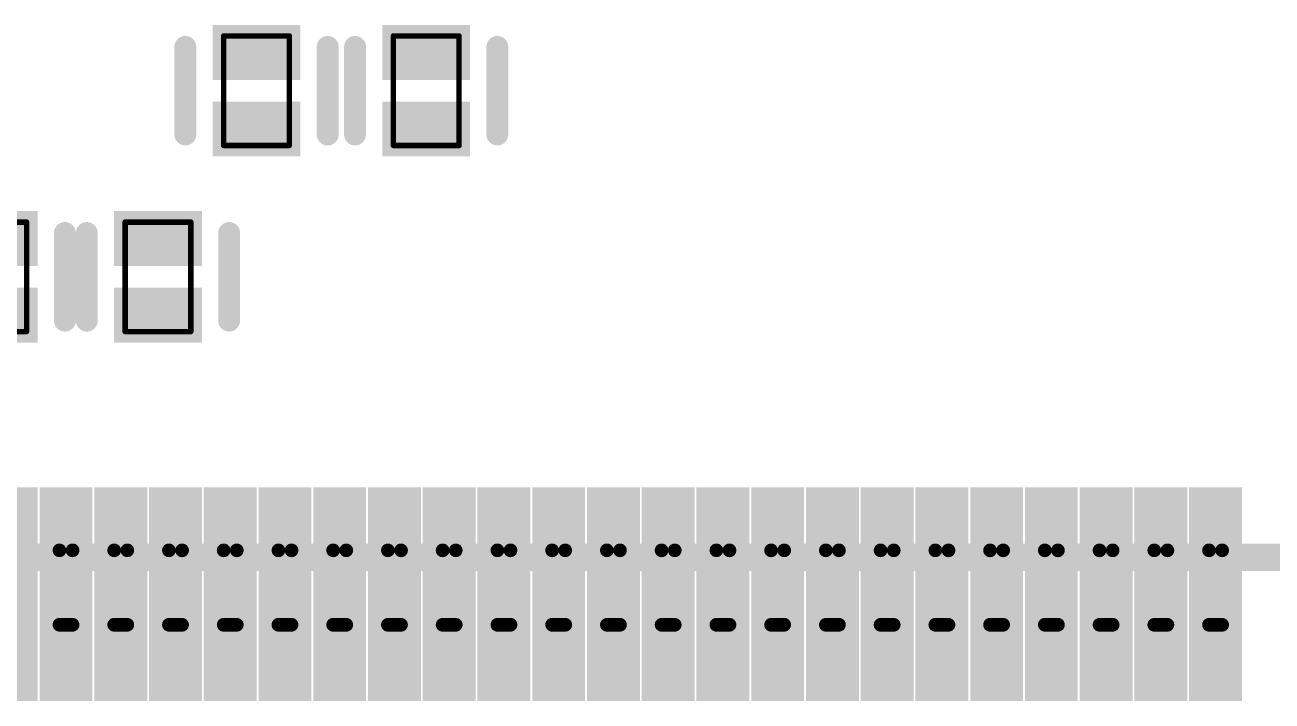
# Model space of a CAD drawing. Header units: millimetres. Extents: x 19.13 to 23.12, y 5.07 to 8.34.
# Drawn here: x 20.6836 to 21.1321, y 6.2777 to 6.5208 of the extents above; entities that cross this region are included whole.
import ezdxf

# ---------------------------------------------------------------- set-up
doc = ezdxf.new("R2010")
doc.units = ezdxf.units.MM
doc.header["$MEASUREMENT"] = 0
for name, color, linetype in [('BottomLayer', 5, 'Continuous'), ('BottomOverlay', 54, 'Continuous'), ('BottomPaste', 16, 'Continuous'), ('BottomSolder', 6, 'Continuous'), ('Mechanical10', 56, 'Continuous'), ('Mechanical13', 56, 'Continuous'), ('TopLayer', 1, 'Continuous'), ('TopPaste', 8, 'Continuous'), ('TopSolder', 216, 'Continuous')]:
    doc.layers.add(name, color=color, linetype=linetype)

# ---------------------------------------------------------------- blocks, each defined once
blk = doc.blocks.new('SOD_882_B_249')
at = {"layer": 'BottomLayer'}
for points in [[(-0.02165, -0.01378), (-0.00591, -0.01378), (-0.02165, 0.01378), (-0.00591, 0.01378)], [(0.00591, -0.01378), (0.02165, -0.01378), (0.00591, 0.01378), (0.02165, 0.01378)]]:
    blk.add_solid(points, dxfattribs=at)
at = {"layer": 'BottomOverlay', "const_width": 0.00787}
for points in [[(-0.01575, 0.02559), (0.01575, 0.02559)], [(-0.01575, -0.02559), (0.01575, -0.02559)]]:
    blk.add_lwpolyline(points, dxfattribs=at)
at = {"layer": 'BottomOverlay', "const_width": 0.00394}
for points in [[(-0.01772, 0.02559, 1), (-0.01378, 0.02559, 1)], [(0.01378, 0.02559, 1), (0.01772, 0.02559, 1)], [(-0.01772, -0.02559, 1), (-0.01378, -0.02559, 1)], [(0.01378, -0.02559, 1), (0.01772, -0.02559, 1)]]:
    blk.add_lwpolyline(points, format="xyb", close=True, dxfattribs=at)
at = {"layer": 'BottomPaste'}
for points in [[(-0.02165, -0.01378), (-0.00591, -0.01378), (-0.02165, 0.01378), (-0.00591, 0.01378)], [(0.00591, -0.01378), (0.02165, -0.01378), (0.00591, 0.01378), (0.02165, 0.01378)]]:
    blk.add_solid(points, dxfattribs=at)
at = {"layer": 'BottomSolder'}
for points in [[(-0.02365, -0.01578), (-0.00391, -0.01578), (-0.02365, 0.01578), (-0.00391, 0.01578)], [(0.00391, -0.01578), (0.02365, -0.01578), (0.00391, 0.01578), (0.02365, 0.01578)]]:
    blk.add_solid(points, dxfattribs=at)
at = {"layer": 'Mechanical13', "const_width": 0.00197}
for points in [[(-0.01968, 0.01181), (0.01969, 0.01181)], [(-0.01968, 0.01181), (-0.01968, -0.01181)], [(0.01969, 0.01181), (0.01969, -0.01181)], [(-0.01968, -0.01181), (0.01969, -0.01181)]]:
    blk.add_lwpolyline(points, dxfattribs=at)
at = {"layer": 'Mechanical13', "const_width": 0.000984}
for points in [[(-0.02018, 0.01181, 1), (-0.01919, 0.01181, 1)], [(-0.02018, 0.01181, 1), (-0.01919, 0.01181, 1)], [(0.01919, 0.01181, 1), (0.02018, 0.01181, 1)], [(0.01919, 0.01181, 1), (0.02018, 0.01181, 1)], [(-0.02018, -0.01181, 1), (-0.01919, -0.01181, 1)], [(-0.02018, -0.01181, 1), (-0.01919, -0.01181, 1)], [(0.01919, -0.01181, 1), (0.02018, -0.01181, 1)], [(0.01919, -0.01181, 1), (0.02018, -0.01181, 1)]]:
    blk.add_lwpolyline(points, format="xyb", close=True, dxfattribs=at)
blk = doc.blocks.new('SOD_882_B_250')
at = {"layer": 'BottomLayer'}
for points in [[(-0.02165, -0.01378), (-0.00591, -0.01378), (-0.02165, 0.01378), (-0.00591, 0.01378)], [(0.00591, -0.01378), (0.02165, -0.01378), (0.00591, 0.01378), (0.02165, 0.01378)]]:
    blk.add_solid(points, dxfattribs=at)
at = {"layer": 'BottomOverlay', "const_width": 0.00787}
for points in [[(-0.01575, 0.02559), (0.01575, 0.02559)], [(-0.01575, -0.02559), (0.01575, -0.02559)]]:
    blk.add_lwpolyline(points, dxfattribs=at)
at = {"layer": 'BottomOverlay', "const_width": 0.00394}
for points in [[(-0.01772, 0.02559, 1), (-0.01378, 0.02559, 1)], [(0.01378, 0.02559, 1), (0.01772, 0.02559, 1)], [(-0.01772, -0.02559, 1), (-0.01378, -0.02559, 1)], [(0.01378, -0.02559, 1), (0.01772, -0.02559, 1)]]:
    blk.add_lwpolyline(points, format="xyb", close=True, dxfattribs=at)
at = {"layer": 'BottomPaste'}
for points in [[(-0.02165, -0.01378), (-0.00591, -0.01378), (-0.02165, 0.01378), (-0.00591, 0.01378)], [(0.00591, -0.01378), (0.02165, -0.01378), (0.00591, 0.01378), (0.02165, 0.01378)]]:
    blk.add_solid(points, dxfattribs=at)
at = {"layer": 'BottomSolder'}
for points in [[(-0.02365, -0.01578), (-0.00391, -0.01578), (-0.02365, 0.01578), (-0.00391, 0.01578)], [(0.00391, -0.01578), (0.02365, -0.01578), (0.00391, 0.01578), (0.02365, 0.01578)]]:
    blk.add_solid(points, dxfattribs=at)
at = {"layer": 'Mechanical13', "const_width": 0.00197}
for points in [[(-0.01968, 0.01181), (0.01969, 0.01181)], [(-0.01968, 0.01181), (-0.01968, -0.01181)], [(0.01969, 0.01181), (0.01969, -0.01181)], [(-0.01968, -0.01181), (0.01969, -0.01181)]]:
    blk.add_lwpolyline(points, dxfattribs=at)
at = {"layer": 'Mechanical13', "const_width": 0.000984}
for points in [[(-0.02018, 0.01181, 1), (-0.01919, 0.01181, 1)], [(-0.02018, 0.01181, 1), (-0.01919, 0.01181, 1)], [(0.01919, 0.01181, 1), (0.02018, 0.01181, 1)], [(0.01919, 0.01181, 1), (0.02018, 0.01181, 1)], [(-0.02018, -0.01181, 1), (-0.01919, -0.01181, 1)], [(-0.02018, -0.01181, 1), (-0.01919, -0.01181, 1)], [(0.01919, -0.01181, 1), (0.02018, -0.01181, 1)], [(0.01919, -0.01181, 1), (0.02018, -0.01181, 1)]]:
    blk.add_lwpolyline(points, format="xyb", close=True, dxfattribs=at)
blk = doc.blocks.new('SOD_882_B_251')
at = {"layer": 'BottomLayer'}
for points in [[(-0.02165, -0.01378), (-0.00591, -0.01378), (-0.02165, 0.01378), (-0.00591, 0.01378)], [(0.00591, -0.01378), (0.02165, -0.01378), (0.00591, 0.01378), (0.02165, 0.01378)]]:
    blk.add_solid(points, dxfattribs=at)
at = {"layer": 'BottomOverlay', "const_width": 0.00787}
for points in [[(-0.01575, 0.02559), (0.01575, 0.02559)], [(-0.01575, -0.02559), (0.01575, -0.02559)]]:
    blk.add_lwpolyline(points, dxfattribs=at)
at = {"layer": 'BottomOverlay', "const_width": 0.00394}
for points in [[(-0.01772, 0.02559, 1), (-0.01378, 0.02559, 1)], [(0.01378, 0.02559, 1), (0.01772, 0.02559, 1)], [(-0.01772, -0.02559, 1), (-0.01378, -0.02559, 1)], [(0.01378, -0.02559, 1), (0.01772, -0.02559, 1)]]:
    blk.add_lwpolyline(points, format="xyb", close=True, dxfattribs=at)
at = {"layer": 'BottomPaste'}
for points in [[(-0.02165, -0.01378), (-0.00591, -0.01378), (-0.02165, 0.01378), (-0.00591, 0.01378)], [(0.00591, -0.01378), (0.02165, -0.01378), (0.00591, 0.01378), (0.02165, 0.01378)]]:
    blk.add_solid(points, dxfattribs=at)
at = {"layer": 'BottomSolder'}
for points in [[(-0.02365, -0.01578), (-0.00391, -0.01578), (-0.02365, 0.01578), (-0.00391, 0.01578)], [(0.00391, -0.01578), (0.02365, -0.01578), (0.00391, 0.01578), (0.02365, 0.01578)]]:
    blk.add_solid(points, dxfattribs=at)
at = {"layer": 'Mechanical13', "const_width": 0.00197}
for points in [[(-0.01968, 0.01181), (0.01969, 0.01181)], [(-0.01968, 0.01181), (-0.01968, -0.01181)], [(0.01969, 0.01181), (0.01969, -0.01181)], [(-0.01968, -0.01181), (0.01969, -0.01181)]]:
    blk.add_lwpolyline(points, dxfattribs=at)
at = {"layer": 'Mechanical13', "const_width": 0.000984}
for points in [[(-0.02018, 0.01181, 1), (-0.01919, 0.01181, 1)], [(-0.02018, 0.01181, 1), (-0.01919, 0.01181, 1)], [(0.01919, 0.01181, 1), (0.02018, 0.01181, 1)], [(0.01919, 0.01181, 1), (0.02018, 0.01181, 1)], [(-0.02018, -0.01181, 1), (-0.01919, -0.01181, 1)], [(-0.02018, -0.01181, 1), (-0.01919, -0.01181, 1)], [(0.01919, -0.01181, 1), (0.02018, -0.01181, 1)], [(0.01919, -0.01181, 1), (0.02018, -0.01181, 1)]]:
    blk.add_lwpolyline(points, format="xyb", close=True, dxfattribs=at)
blk = doc.blocks.new('SOD_882_B_252')
at = {"layer": 'BottomLayer'}
for points in [[(-0.02165, -0.01378), (-0.00591, -0.01378), (-0.02165, 0.01378), (-0.00591, 0.01378)], [(0.00591, -0.01378), (0.02165, -0.01378), (0.00591, 0.01378), (0.02165, 0.01378)]]:
    blk.add_solid(points, dxfattribs=at)
at = {"layer": 'BottomOverlay', "const_width": 0.00787}
for points in [[(-0.01575, 0.02559), (0.01575, 0.02559)], [(-0.01575, -0.02559), (0.01575, -0.02559)]]:
    blk.add_lwpolyline(points, dxfattribs=at)
at = {"layer": 'BottomOverlay', "const_width": 0.00394}
for points in [[(-0.01772, 0.02559, 1), (-0.01378, 0.02559, 1)], [(0.01378, 0.02559, 1), (0.01772, 0.02559, 1)], [(-0.01772, -0.02559, 1), (-0.01378, -0.02559, 1)], [(0.01378, -0.02559, 1), (0.01772, -0.02559, 1)]]:
    blk.add_lwpolyline(points, format="xyb", close=True, dxfattribs=at)
at = {"layer": 'BottomPaste'}
for points in [[(-0.02165, -0.01378), (-0.00591, -0.01378), (-0.02165, 0.01378), (-0.00591, 0.01378)], [(0.00591, -0.01378), (0.02165, -0.01378), (0.00591, 0.01378), (0.02165, 0.01378)]]:
    blk.add_solid(points, dxfattribs=at)
at = {"layer": 'BottomSolder'}
for points in [[(-0.02365, -0.01578), (-0.00391, -0.01578), (-0.02365, 0.01578), (-0.00391, 0.01578)], [(0.00391, -0.01578), (0.02365, -0.01578), (0.00391, 0.01578), (0.02365, 0.01578)]]:
    blk.add_solid(points, dxfattribs=at)
at = {"layer": 'Mechanical13', "const_width": 0.00197}
for points in [[(-0.01968, 0.01181), (0.01969, 0.01181)], [(-0.01968, 0.01181), (-0.01968, -0.01181)], [(0.01969, 0.01181), (0.01969, -0.01181)], [(-0.01968, -0.01181), (0.01969, -0.01181)]]:
    blk.add_lwpolyline(points, dxfattribs=at)
at = {"layer": 'Mechanical13', "const_width": 0.000984}
for points in [[(-0.02018, 0.01181, 1), (-0.01919, 0.01181, 1)], [(-0.02018, 0.01181, 1), (-0.01919, 0.01181, 1)], [(0.01919, 0.01181, 1), (0.02018, 0.01181, 1)], [(0.01919, 0.01181, 1), (0.02018, 0.01181, 1)], [(-0.02018, -0.01181, 1), (-0.01919, -0.01181, 1)], [(-0.02018, -0.01181, 1), (-0.01919, -0.01181, 1)], [(0.01919, -0.01181, 1), (0.02018, -0.01181, 1)], [(0.01919, -0.01181, 1), (0.02018, -0.01181, 1)]]:
    blk.add_lwpolyline(points, format="xyb", close=True, dxfattribs=at)
blk = doc.blocks.new('CON_SODIMM_260_SMT_RA_F_P005_484')
at = {"layer": 'Mechanical10', "const_width": 0.00491}
for points in [[(-0.0813, 0.32795), (-0.08602, 0.32795)], [(-0.08602, 0.32795), (-0.08602, 0.30118)], [(-0.0813, 0.32795), (-0.0813, 0.30118)], [(-0.06161, 0.32795), (-0.06634, 0.32795)], [(-0.06634, 0.32795), (-0.06634, 0.30118)], [(-0.06161, 0.32795), (-0.06161, 0.30118)], [(-0.04193, 0.32795), (-0.04665, 0.32795)], [(-0.04665, 0.32795), (-0.04665, 0.30118)], [(-0.04193, 0.32795), (-0.04193, 0.30118)], [(-0.02224, 0.32795), (-0.02697, 0.32795)], [(-0.02697, 0.32795), (-0.02697, 0.30118)], [(-0.02224, 0.32795), (-0.02224, 0.30118)], [(-0.00256, 0.32795), (-0.00728, 0.32795)], [(-0.00728, 0.32795), (-0.00728, 0.30118)], [(-0.00256, 0.32795), (-0.00256, 0.30118)], [(0.01713, 0.32795), (0.0124, 0.32795)], [(0.0124, 0.32795), (0.0124, 0.30118)], [(0.01713, 0.32795), (0.01713, 0.30118)], [(0.03681, 0.32795), (0.03209, 0.32795)], [(0.03209, 0.32795), (0.03209, 0.30118)], [(0.03681, 0.32795), (0.03681, 0.30118)], [(0.0565, 0.32795), (0.05177, 0.32795)], [(0.05177, 0.32795), (0.05177, 0.30118)], [(0.0565, 0.32795), (0.0565, 0.30118)], [(0.07618, 0.32795), (0.07146, 0.32795)], [(0.07146, 0.32795), (0.07146, 0.30118)], [(0.07618, 0.32795), (0.07618, 0.30118)], [(0.09587, 0.32795), (0.09114, 0.32795)], [(0.09114, 0.32795), (0.09114, 0.30118)], [(0.09587, 0.32795), (0.09587, 0.30118)], [(0.11555, 0.32795), (0.11083, 0.32795)], [(0.11083, 0.32795), (0.11083, 0.30118)], [(0.11555, 0.32795), (0.11555, 0.30118)], [(0.13524, 0.32795), (0.13051, 0.32795)], [(0.13051, 0.32795), (0.13051, 0.30118)], [(0.13524, 0.32795), (0.13524, 0.30118)], [(0.15492, 0.32795), (0.1502, 0.32795)], [(0.1502, 0.32795), (0.1502, 0.30118)], [(0.15492, 0.32795), (0.15492, 0.30118)], [(0.17461, 0.32795), (0.16988, 0.32795)], [(0.16988, 0.32795), (0.16988, 0.30118)], [(0.17461, 0.32795), (0.17461, 0.30118)], [(0.19429, 0.32795), (0.18957, 0.32795)], [(0.18957, 0.32795), (0.18957, 0.30118)], [(0.19429, 0.32795), (0.19429, 0.30118)], [(0.21398, 0.32795), (0.20925, 0.32795)], [(0.20925, 0.32795), (0.20925, 0.30118)], [(0.21398, 0.32795), (0.21398, 0.30118)], [(0.23366, 0.32795), (0.22894, 0.32795)], [(0.22894, 0.32795), (0.22894, 0.30118)], [(0.23366, 0.32795), (0.23366, 0.30118)], [(0.25335, 0.32795), (0.24862, 0.32795)], [(0.24862, 0.32795), (0.24862, 0.30118)], [(0.25335, 0.32795), (0.25335, 0.30118)], [(0.27303, 0.32795), (0.26831, 0.32795)], [(0.26831, 0.32795), (0.26831, 0.30118)], [(0.27303, 0.32795), (0.27303, 0.30118)], [(0.29272, 0.32795), (0.28799, 0.32795)], [(0.28799, 0.32795), (0.28799, 0.30118)], [(0.29272, 0.32795), (0.29272, 0.30118)], [(0.3124, 0.32795), (0.30768, 0.32795)], [(0.30768, 0.32795), (0.30768, 0.30118)], [(0.3124, 0.32795), (0.3124, 0.30118)], [(0.33209, 0.32795), (0.32736, 0.32795)], [(0.32736, 0.32795), (0.32736, 0.30118)], [(0.33209, 0.32795), (0.33209, 0.30118)], [(1.32382, 0.3061), (-1.31398, 0.3061)], [(1.32874, 0.30118), (-1.3189, 0.30118)]]:
    blk.add_lwpolyline(points, dxfattribs=at)
at = {"layer": 'Mechanical10', "const_width": 0.00246}
for points in [[(-0.08725, 0.32795, 1), (-0.0848, 0.32795, 1)], [(-0.08725, 0.32795, 1), (-0.0848, 0.32795, 1)], [(-0.08253, 0.32795, 1), (-0.08007, 0.32795, 1)], [(-0.08253, 0.32795, 1), (-0.08007, 0.32795, 1)], [(-0.06757, 0.32795, 1), (-0.06511, 0.32795, 1)], [(-0.06757, 0.32795, 1), (-0.06511, 0.32795, 1)], [(-0.06284, 0.32795, 1), (-0.06039, 0.32795, 1)], [(-0.06284, 0.32795, 1), (-0.06039, 0.32795, 1)], [(-0.04788, 0.32795, 1), (-0.04543, 0.32795, 1)], [(-0.04788, 0.32795, 1), (-0.04543, 0.32795, 1)], [(-0.04316, 0.32795, 1), (-0.0407, 0.32795, 1)], [(-0.04316, 0.32795, 1), (-0.0407, 0.32795, 1)], [(-0.0282, 0.32795, 1), (-0.02574, 0.32795, 1)], [(-0.0282, 0.32795, 1), (-0.02574, 0.32795, 1)], [(-0.02347, 0.32795, 1), (-0.02102, 0.32795, 1)], [(-0.02347, 0.32795, 1), (-0.02102, 0.32795, 1)], [(-0.00851, 0.32795, 1), (-0.00606, 0.32795, 1)], [(-0.00851, 0.32795, 1), (-0.00606, 0.32795, 1)], [(-0.00379, 0.32795, 1), (-0.00133, 0.32795, 1)], [(-0.00379, 0.32795, 1), (-0.00133, 0.32795, 1)], [(0.01117, 0.32795, 1), (0.01363, 0.32795, 1)], [(0.01117, 0.32795, 1), (0.01363, 0.32795, 1)], [(0.0159, 0.32795, 1), (0.01835, 0.32795, 1)], [(0.0159, 0.32795, 1), (0.01835, 0.32795, 1)], [(0.03086, 0.32795, 1), (0.03331, 0.32795, 1)], [(0.03086, 0.32795, 1), (0.03331, 0.32795, 1)], [(0.03558, 0.32795, 1), (0.03804, 0.32795, 1)], [(0.03558, 0.32795, 1), (0.03804, 0.32795, 1)], [(0.05054, 0.32795, 1), (0.053, 0.32795, 1)], [(0.05054, 0.32795, 1), (0.053, 0.32795, 1)], [(0.05527, 0.32795, 1), (0.05772, 0.32795, 1)], [(0.05527, 0.32795, 1), (0.05772, 0.32795, 1)], [(0.07023, 0.32795, 1), (0.07268, 0.32795, 1)], [(0.07023, 0.32795, 1), (0.07268, 0.32795, 1)], [(0.07495, 0.32795, 1), (0.07741, 0.32795, 1)], [(0.07495, 0.32795, 1), (0.07741, 0.32795, 1)], [(0.08991, 0.32795, 1), (0.09237, 0.32795, 1)], [(0.08991, 0.32795, 1), (0.09237, 0.32795, 1)], [(0.09464, 0.32795, 1), (0.09709, 0.32795, 1)], [(0.09464, 0.32795, 1), (0.09709, 0.32795, 1)], [(0.1096, 0.32795, 1), (0.11205, 0.32795, 1)], [(0.1096, 0.32795, 1), (0.11205, 0.32795, 1)], [(0.11432, 0.32795, 1), (0.11678, 0.32795, 1)], [(0.11432, 0.32795, 1), (0.11678, 0.32795, 1)], [(0.12928, 0.32795, 1), (0.13174, 0.32795, 1)], [(0.12928, 0.32795, 1), (0.13174, 0.32795, 1)], [(0.13401, 0.32795, 1), (0.13646, 0.32795, 1)], [(0.13401, 0.32795, 1), (0.13646, 0.32795, 1)], [(0.14897, 0.32795, 1), (0.15142, 0.32795, 1)], [(0.14897, 0.32795, 1), (0.15142, 0.32795, 1)], [(0.15369, 0.32795, 1), (0.15615, 0.32795, 1)], [(0.15369, 0.32795, 1), (0.15615, 0.32795, 1)], [(0.16865, 0.32795, 1), (0.17111, 0.32795, 1)], [(0.16865, 0.32795, 1), (0.17111, 0.32795, 1)], [(0.17338, 0.32795, 1), (0.17583, 0.32795, 1)], [(0.17338, 0.32795, 1), (0.17583, 0.32795, 1)], [(0.18834, 0.32795, 1), (0.19079, 0.32795, 1)], [(0.18834, 0.32795, 1), (0.19079, 0.32795, 1)], [(0.19306, 0.32795, 1), (0.19552, 0.32795, 1)], [(0.19306, 0.32795, 1), (0.19552, 0.32795, 1)], [(0.20802, 0.32795, 1), (0.21048, 0.32795, 1)], [(0.20802, 0.32795, 1), (0.21048, 0.32795, 1)], [(0.21275, 0.32795, 1), (0.2152, 0.32795, 1)], [(0.21275, 0.32795, 1), (0.2152, 0.32795, 1)], [(0.22771, 0.32795, 1), (0.23016, 0.32795, 1)], [(0.22771, 0.32795, 1), (0.23016, 0.32795, 1)], [(0.23243, 0.32795, 1), (0.23489, 0.32795, 1)], [(0.23243, 0.32795, 1), (0.23489, 0.32795, 1)], [(0.24739, 0.32795, 1), (0.24985, 0.32795, 1)], [(0.24739, 0.32795, 1), (0.24985, 0.32795, 1)], [(0.25212, 0.32795, 1), (0.25457, 0.32795, 1)], [(0.25212, 0.32795, 1), (0.25457, 0.32795, 1)], [(0.26708, 0.32795, 1), (0.26953, 0.32795, 1)], [(0.26708, 0.32795, 1), (0.26953, 0.32795, 1)], [(0.2718, 0.32795, 1), (0.27426, 0.32795, 1)], [(0.2718, 0.32795, 1), (0.27426, 0.32795, 1)], [(0.28676, 0.32795, 1), (0.28922, 0.32795, 1)], [(0.28676, 0.32795, 1), (0.28922, 0.32795, 1)], [(0.29149, 0.32795, 1), (0.29394, 0.32795, 1)], [(0.29149, 0.32795, 1), (0.29394, 0.32795, 1)], [(0.30645, 0.32795, 1), (0.3089, 0.32795, 1)], [(0.30645, 0.32795, 1), (0.3089, 0.32795, 1)], [(0.31117, 0.32795, 1), (0.31363, 0.32795, 1)], [(0.31117, 0.32795, 1), (0.31363, 0.32795, 1)], [(0.32613, 0.32795, 1), (0.32859, 0.32795, 1)], [(0.32613, 0.32795, 1), (0.32859, 0.32795, 1)], [(0.33086, 0.32795, 1), (0.33331, 0.32795, 1)], [(0.33086, 0.32795, 1), (0.33331, 0.32795, 1)], [(-0.08725, 0.30118, 1), (-0.0848, 0.30118, 1)], [(-0.08253, 0.30118, 1), (-0.08007, 0.30118, 1)], [(-0.06757, 0.30118, 1), (-0.06511, 0.30118, 1)], [(-0.06284, 0.30118, 1), (-0.06039, 0.30118, 1)], [(-0.04788, 0.30118, 1), (-0.04543, 0.30118, 1)], [(-0.04316, 0.30118, 1), (-0.0407, 0.30118, 1)], [(-0.0282, 0.30118, 1), (-0.02574, 0.30118, 1)], [(-0.02347, 0.30118, 1), (-0.02102, 0.30118, 1)], [(-0.00851, 0.30118, 1), (-0.00606, 0.30118, 1)], [(-0.00379, 0.30118, 1), (-0.00133, 0.30118, 1)], [(0.01117, 0.30118, 1), (0.01363, 0.30118, 1)], [(0.0159, 0.30118, 1), (0.01835, 0.30118, 1)], [(0.03086, 0.30118, 1), (0.03331, 0.30118, 1)], [(0.03558, 0.30118, 1), (0.03804, 0.30118, 1)], [(0.05054, 0.30118, 1), (0.053, 0.30118, 1)], [(0.05527, 0.30118, 1), (0.05772, 0.30118, 1)], [(0.07023, 0.30118, 1), (0.07268, 0.30118, 1)], [(0.07495, 0.30118, 1), (0.07741, 0.30118, 1)], [(0.08991, 0.30118, 1), (0.09237, 0.30118, 1)], [(0.09464, 0.30118, 1), (0.09709, 0.30118, 1)], [(0.1096, 0.30118, 1), (0.11205, 0.30118, 1)], [(0.11432, 0.30118, 1), (0.11678, 0.30118, 1)], [(0.12928, 0.30118, 1), (0.13174, 0.30118, 1)], [(0.13401, 0.30118, 1), (0.13646, 0.30118, 1)], [(0.14897, 0.30118, 1), (0.15142, 0.30118, 1)], [(0.15369, 0.30118, 1), (0.15615, 0.30118, 1)], [(0.16865, 0.30118, 1), (0.17111, 0.30118, 1)], [(0.17338, 0.30118, 1), (0.17583, 0.30118, 1)], [(0.18834, 0.30118, 1), (0.19079, 0.30118, 1)], [(0.19306, 0.30118, 1), (0.19552, 0.30118, 1)], [(0.20802, 0.30118, 1), (0.21048, 0.30118, 1)], [(0.21275, 0.30118, 1), (0.2152, 0.30118, 1)], [(0.22771, 0.30118, 1), (0.23016, 0.30118, 1)], [(0.23243, 0.30118, 1), (0.23489, 0.30118, 1)], [(0.24739, 0.30118, 1), (0.24985, 0.30118, 1)], [(0.25212, 0.30118, 1), (0.25457, 0.30118, 1)], [(0.26708, 0.30118, 1), (0.26953, 0.30118, 1)], [(0.2718, 0.30118, 1), (0.27426, 0.30118, 1)], [(0.28676, 0.30118, 1), (0.28922, 0.30118, 1)], [(0.29149, 0.30118, 1), (0.29394, 0.30118, 1)], [(0.30645, 0.30118, 1), (0.3089, 0.30118, 1)], [(0.31117, 0.30118, 1), (0.31363, 0.30118, 1)], [(0.32613, 0.30118, 1), (0.32859, 0.30118, 1)], [(0.33086, 0.30118, 1), (0.33331, 0.30118, 1)]]:
    blk.add_lwpolyline(points, format="xyb", close=True, dxfattribs=at)
at = {"layer": 'TopLayer'}
for points in [[(-0.07815, 0.35138), (-0.08917, 0.35138), (-0.07815, 0.28248), (-0.08917, 0.28248)], [(-0.05846, 0.35138), (-0.06949, 0.35138), (-0.05846, 0.28248), (-0.06949, 0.28248)], [(-0.03878, 0.35138), (-0.0498, 0.35138), (-0.03878, 0.28248), (-0.0498, 0.28248)], [(-0.01909, 0.35138), (-0.03012, 0.35138), (-0.01909, 0.28248), (-0.03012, 0.28248)], [(0.00059, 0.35138), (-0.01043, 0.35138), (0.00059, 0.28248), (-0.01043, 0.28248)], [(0.02028, 0.35138), (0.00925, 0.35138), (0.02028, 0.28248), (0.00925, 0.28248)], [(0.03996, 0.35138), (0.02894, 0.35138), (0.03996, 0.28248), (0.02894, 0.28248)], [(0.05965, 0.35138), (0.04862, 0.35138), (0.05965, 0.28248), (0.04862, 0.28248)], [(0.07933, 0.35138), (0.06831, 0.35138), (0.07933, 0.28248), (0.06831, 0.28248)], [(0.09902, 0.35138), (0.08799, 0.35138), (0.09902, 0.28248), (0.08799, 0.28248)], [(0.1187, 0.35138), (0.10768, 0.35138), (0.1187, 0.28248), (0.10768, 0.28248)], [(0.13839, 0.35138), (0.12736, 0.35138), (0.13839, 0.28248), (0.12736, 0.28248)], [(0.15807, 0.35138), (0.14705, 0.35138), (0.15807, 0.28248), (0.14705, 0.28248)], [(0.17776, 0.35138), (0.16673, 0.35138), (0.17776, 0.28248), (0.16673, 0.28248)], [(0.19744, 0.35138), (0.18642, 0.35138), (0.19744, 0.28248), (0.18642, 0.28248)], [(0.21713, 0.35138), (0.2061, 0.35138), (0.21713, 0.28248), (0.2061, 0.28248)], [(0.23681, 0.35138), (0.22579, 0.35138), (0.23681, 0.28248), (0.22579, 0.28248)], [(0.2565, 0.35138), (0.24547, 0.35138), (0.2565, 0.28248), (0.24547, 0.28248)], [(0.27618, 0.35138), (0.26516, 0.35138), (0.27618, 0.28248), (0.26516, 0.28248)], [(0.29587, 0.35138), (0.28484, 0.35138), (0.29587, 0.28248), (0.28484, 0.28248)], [(0.31555, 0.35138), (0.30453, 0.35138), (0.31555, 0.28248), (0.30453, 0.28248)], [(0.33524, 0.35138), (0.32421, 0.35138), (0.33524, 0.28248), (0.32421, 0.28248)], [(0.35492, 0.35138), (0.3439, 0.35138), (0.35492, 0.28248), (0.3439, 0.28248)]]:
    blk.add_solid(points, dxfattribs=at)
at = {"layer": 'TopPaste'}
for points in [[(-0.07815, 0.35138), (-0.08917, 0.35138), (-0.07815, 0.28248), (-0.08917, 0.28248)], [(-0.05846, 0.35138), (-0.06949, 0.35138), (-0.05846, 0.28248), (-0.06949, 0.28248)], [(-0.03878, 0.35138), (-0.0498, 0.35138), (-0.03878, 0.28248), (-0.0498, 0.28248)], [(-0.01909, 0.35138), (-0.03012, 0.35138), (-0.01909, 0.28248), (-0.03012, 0.28248)], [(0.00059, 0.35138), (-0.01043, 0.35138), (0.00059, 0.28248), (-0.01043, 0.28248)], [(0.02028, 0.35138), (0.00925, 0.35138), (0.02028, 0.28248), (0.00925, 0.28248)], [(0.03996, 0.35138), (0.02894, 0.35138), (0.03996, 0.28248), (0.02894, 0.28248)], [(0.05965, 0.35138), (0.04862, 0.35138), (0.05965, 0.28248), (0.04862, 0.28248)], [(0.07933, 0.35138), (0.06831, 0.35138), (0.07933, 0.28248), (0.06831, 0.28248)], [(0.09902, 0.35138), (0.08799, 0.35138), (0.09902, 0.28248), (0.08799, 0.28248)], [(0.1187, 0.35138), (0.10768, 0.35138), (0.1187, 0.28248), (0.10768, 0.28248)], [(0.13839, 0.35138), (0.12736, 0.35138), (0.13839, 0.28248), (0.12736, 0.28248)], [(0.15807, 0.35138), (0.14705, 0.35138), (0.15807, 0.28248), (0.14705, 0.28248)], [(0.17776, 0.35138), (0.16673, 0.35138), (0.17776, 0.28248), (0.16673, 0.28248)], [(0.19744, 0.35138), (0.18642, 0.35138), (0.19744, 0.28248), (0.18642, 0.28248)], [(0.21713, 0.35138), (0.2061, 0.35138), (0.21713, 0.28248), (0.2061, 0.28248)], [(0.23681, 0.35138), (0.22579, 0.35138), (0.23681, 0.28248), (0.22579, 0.28248)], [(0.2565, 0.35138), (0.24547, 0.35138), (0.2565, 0.28248), (0.24547, 0.28248)], [(0.27618, 0.35138), (0.26516, 0.35138), (0.27618, 0.28248), (0.26516, 0.28248)], [(0.29587, 0.35138), (0.28484, 0.35138), (0.29587, 0.28248), (0.28484, 0.28248)], [(0.31555, 0.35138), (0.30453, 0.35138), (0.31555, 0.28248), (0.30453, 0.28248)], [(0.33524, 0.35138), (0.32421, 0.35138), (0.33524, 0.28248), (0.32421, 0.28248)], [(0.35492, 0.35138), (0.3439, 0.35138), (0.35492, 0.28248), (0.3439, 0.28248)]]:
    blk.add_solid(points, dxfattribs=at)
at = {"layer": 'TopSolder'}
for points in [[(-0.07415, 0.35538), (-0.09317, 0.35538), (-0.07415, 0.27848), (-0.09317, 0.27848)], [(-0.05446, 0.35538), (-0.07349, 0.35538), (-0.05446, 0.27848), (-0.07349, 0.27848)], [(-0.03478, 0.35538), (-0.0538, 0.35538), (-0.03478, 0.27848), (-0.0538, 0.27848)], [(-0.01509, 0.35538), (-0.03412, 0.35538), (-0.01509, 0.27848), (-0.03412, 0.27848)], [(0.00459, 0.35538), (-0.01443, 0.35538), (0.00459, 0.27848), (-0.01443, 0.27848)], [(0.02428, 0.35538), (0.00525, 0.35538), (0.02428, 0.27848), (0.00525, 0.27848)], [(0.04396, 0.35538), (0.02494, 0.35538), (0.04396, 0.27848), (0.02494, 0.27848)], [(0.06365, 0.35538), (0.04462, 0.35538), (0.06365, 0.27848), (0.04462, 0.27848)], [(0.08333, 0.35538), (0.06431, 0.35538), (0.08333, 0.27848), (0.06431, 0.27848)], [(0.10302, 0.35538), (0.08399, 0.35538), (0.10302, 0.27848), (0.08399, 0.27848)], [(0.1227, 0.35538), (0.10368, 0.35538), (0.1227, 0.27848), (0.10368, 0.27848)], [(0.14239, 0.35538), (0.12336, 0.35538), (0.14239, 0.27848), (0.12336, 0.27848)], [(0.16207, 0.35538), (0.14305, 0.35538), (0.16207, 0.27848), (0.14305, 0.27848)], [(0.18176, 0.35538), (0.16273, 0.35538), (0.18176, 0.27848), (0.16273, 0.27848)], [(0.20144, 0.35538), (0.18242, 0.35538), (0.20144, 0.27848), (0.18242, 0.27848)], [(0.22113, 0.35538), (0.2021, 0.35538), (0.22113, 0.27848), (0.2021, 0.27848)], [(0.24081, 0.35538), (0.22179, 0.35538), (0.24081, 0.27848), (0.22179, 0.27848)], [(0.2605, 0.35538), (0.24147, 0.35538), (0.2605, 0.27848), (0.24147, 0.27848)], [(0.28018, 0.35538), (0.26116, 0.35538), (0.28018, 0.27848), (0.26116, 0.27848)], [(0.29987, 0.35538), (0.28084, 0.35538), (0.29987, 0.27848), (0.28084, 0.27848)], [(0.31955, 0.35538), (0.30053, 0.35538), (0.31955, 0.27848), (0.30053, 0.27848)], [(0.33924, 0.35538), (0.32021, 0.35538), (0.33924, 0.27848), (0.32021, 0.27848)], [(0.35892, 0.35538), (0.3399, 0.35538), (0.35892, 0.27848), (0.3399, 0.27848)]]:
    blk.add_solid(points, dxfattribs=at)

msp = doc.modelspace()

# ---------------------------------------------------------------- block references
for name, p, rotation in [('CON_SODIMM_260_SMT_RA_F_P005_484', (21.0281, 6.63303), 180), ('SOD_882_B_249', (20.76688, 6.49713), 270), ('SOD_882_B_250', (20.8279, 6.49713), 270), ('SOD_882_B_251', (20.67239, 6.4302), 270), ('SOD_882_B_252', (20.73144, 6.4302), 270)]:
    msp.add_blockref(name, p, dxfattribs=dict(rotation=rotation))

doc.saveas('drawing.dxf')
